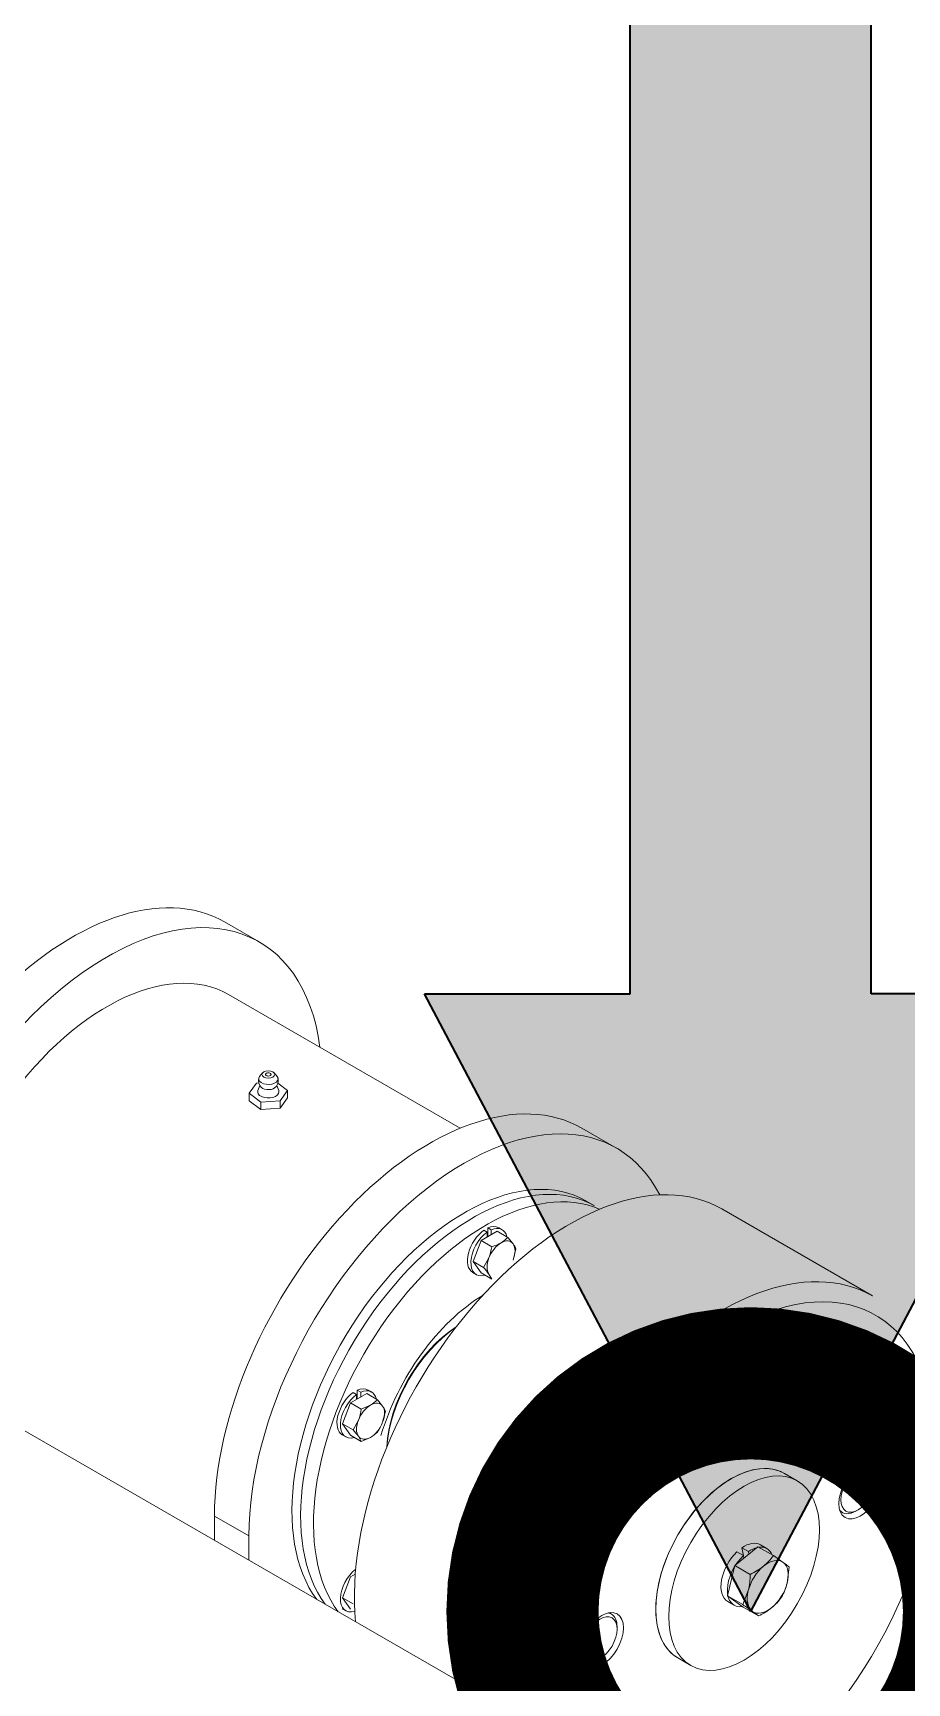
# Model space of a CAD drawing. Header units: millimetres. Extents: x -5 to 1510635, y -6 to 71285.
# Drawn here: x 1277640 to 1277927, y 11623 to 12165 of the extents above; entities that cross this region are included whole.
import ezdxf

# ---------------------------------------------------------------- set-up
doc = ezdxf.new("R2010")
doc.units = ezdxf.units.MM
doc.header["$LTSCALE"] = 1000
doc.linetypes.add('HIDDEN', pattern=[0.375, 0.25, -0.125])
doc.linetypes.add('PHANTOM', pattern=[2.5, 1.25, -0.25, 0.25, -0.25, 0.25, -0.25])
for name, color, linetype in [('2', 42, 'Continuous'), ('3', 3, 'Continuous'), ('MP-4', 4, 'HIDDEN')]:
    doc.layers.add(name, color=color, linetype=linetype)
doc.layers.add('S-COLS', color=5, linetype='Continuous', lineweight=35)

# ---------------------------------------------------------------- blocks, each defined once
blk = doc.blocks.new('12323398760')
at = {"layer": '3', "linetype": 'ByBlock'}
blk.add_hatch(color=1, dxfattribs=at).paths.add_polyline_path([(-170.44, -809.66), (-170.44, 0), (-249.58, 0), (-249.58, -809.66), (-317.16, -809.66), (-210.01, -1012.57), (-102.86, -809.66)])
at = {"layer": '2', "const_width": 50}
blk.add_lwpolyline([(-285.01, -1012.57, 1), (-135.01, -1012.57, 1)], format="xyb", close=True, dxfattribs=at)
at = {"layer": 'S-COLS', "color": 2, "linetype": 'ByBlock'}
for p, q in [((-249.58, -809.66), (-249.58, 0)), ((-170.44, -809.66), (-170.44, 0)), ((-210.01, -1012.57), (-317.16, -809.66)), ((-317.16, -809.66), (-249.58, -809.66)), ((-210.01, -1012.57), (-102.86, -809.66)), ((-102.86, -809.66), (-170.44, -809.66))]:
    blk.add_line(p, q, dxfattribs=at)

msp = doc.modelspace()

# ---------------------------------------------------------------- linework, layer by layer
at = {"layer": '2', "color": 6, "linetype": 'PHANTOM'}
msp.add_arc((1275218.259, 12212.212), 3135.026, 146.209252, 107.895356, dxfattribs=at)
at = {"layer": 'MP-4', "color": 1, "linetype": 'Continuous', "lineweight": 15}
for p, q in [((1277798.492, 11612.659), (1275889.304, 12714.929)), ((1277714.142, 11866.48), (1277702.828, 11873.012)), ((1277780.208, 11805.242), (1277704.142, 11849.159)), ((1277713.307, 11820.099), (1277710.879, 11816.711)), ((1277714.052, 11820.156), (1277713.307, 11820.099)), ((1277714.412, 11819.288), (1277713.769, 11817.631)), ((1277715.286, 11823.437), (1277714.302, 11822.269)), ((1277720.047, 11822.269), (1277719.063, 11823.437)), ((1277720.58, 11817.631), (1277719.925, 11819.321)), ((1277723.471, 11817.671), (1277720.281, 11820.069)), ((1277710.879, 11816.711), (1277714.747, 11813.803)), ((1277710.879, 11816.711), (1277710.879, 11814.261)), ((1277710.879, 11814.261), (1277714.747, 11811.353)), ((1277714.747, 11813.803), (1277721.043, 11814.283)), ((1277719.64, 11818.867), (1277719.815, 11819.089)), ((1277721.043, 11814.283), (1277723.471, 11817.671)), ((1277721.043, 11811.833), (1277723.471, 11815.222)), ((1277721.043, 11814.283), (1277721.043, 11811.833)), ((1277723.471, 11817.671), (1277723.471, 11815.222)), ((1277714.747, 11813.803), (1277714.747, 11811.353)), ((1277714.747, 11811.353), (1277721.043, 11811.833)), ((1277831.521, 11798.71), (1277820.208, 11805.242)), ((1277824.35, 11779.757), (1277821.521, 11781.39)), ((1277915.667, 11750.129), (1277866.17, 11778.706)), ((1277787.07, 11768.302), (1277792.377, 11771.366)), ((1277789.056, 11771.039), (1277787.925, 11771.692)), ((1277789.056, 11771.039), (1277789.056, 11769.449)), ((1277789.26, 11772.463), (1277789.26, 11769.567)), ((1277789.26, 11772.463), (1277790.392, 11771.81)), ((1277790.392, 11770.22), (1277790.392, 11771.81)), ((1277795.856, 11769.358), (1277792.377, 11771.366)), ((1277793.974, 11771.888), (1277792.843, 11772.541)), ((1277784.417, 11761.463), (1277787.07, 11768.302)), ((1277790.549, 11766.294), (1277787.07, 11768.302)), ((1277795.856, 11769.358), (1277797.593, 11767.233)), ((1277798.51, 11765.583), (1277797.593, 11761.926)), ((1277787.07, 11757.688), (1277784.417, 11761.463)), ((1277787.895, 11759.454), (1277784.417, 11761.463)), ((1277787.895, 11759.454), (1277789.633, 11762.637)), ((1277784.343, 11757.819), (1277785.474, 11757.166)), ((1277790.549, 11755.679), (1277787.07, 11757.688)), ((1277790.549, 11755.679), (1277789.633, 11757.33)), ((1277744.204, 11714.976), (1277749.511, 11718.04)), ((1277746.19, 11717.712), (1277745.059, 11718.366)), ((1277746.19, 11717.712), (1277746.19, 11716.122)), ((1277746.394, 11719.137), (1277746.394, 11716.24)), ((1277746.394, 11719.137), (1277747.526, 11718.484)), ((1277747.526, 11716.894), (1277747.526, 11718.484)), ((1277752.99, 11716.032), (1277749.511, 11718.04)), ((1277751.108, 11718.562), (1277749.976, 11719.215)), ((1277872.288, 11719.086), (1277871.523, 11719.527)), ((1277741.551, 11708.137), (1277744.204, 11714.976)), ((1277747.683, 11712.968), (1277744.204, 11714.976)), ((1277752.99, 11716.032), (1277754.727, 11713.907)), ((1277755.644, 11712.257), (1277754.727, 11708.6)), ((1277874.152, 11714.149), (1277874.152, 11714.966)), ((1277744.204, 11704.362), (1277741.551, 11708.137)), ((1277745.029, 11706.128), (1277741.551, 11708.137)), ((1277745.029, 11706.128), (1277746.766, 11709.311)), ((1277741.476, 11704.493), (1277742.608, 11703.84)), ((1277747.683, 11702.353), (1277744.204, 11704.362)), ((1277747.683, 11702.353), (1277746.766, 11704.004)), ((1277862.523, 11703.939), (1277863.288, 11703.497)), ((1277867.788, 11703.943), (1277868.496, 11704.351)), ((1277914.715, 11694.591), (1277913.95, 11695.032)), ((1277890.945, 11689.346), (1277886.703, 11691.796)), ((1277916.579, 11689.654), (1277916.579, 11690.471)), ((1277904.95, 11679.444), (1277905.715, 11679.002)), ((1277910.215, 11679.448), (1277910.922, 11679.856)), ((1277699.497, 11669.813), (1277699.497, 11677.815)), ((1277699.497, 11677.815), (1277710.811, 11671.283)), ((1277710.811, 11663.281), (1277710.811, 11671.283)), ((1277870.418, 11661.537), (1277878.016, 11667.723)), ((1277883.073, 11664.804), (1277878.016, 11667.723)), ((1277880.942, 11667.121), (1277878.82, 11668.345)), ((1277871.122, 11666.051), (1277873.243, 11664.827)), ((1277873.233, 11664.833), (1277872.732, 11667.363)), ((1277872.732, 11667.363), (1277874.854, 11666.138)), ((1277873.412, 11663.975), (1277873.243, 11664.827)), ((1277873.41, 11663.984), (1277873.418, 11663.979)), ((1277875.022, 11665.286), (1277874.854, 11666.138)), ((1277883.073, 11664.804), (1277886.248, 11662.594)), ((1277741.551, 11650.982), (1277744.204, 11657.821)), ((1277744.204, 11657.821), (1277745.74, 11658.708)), ((1277867.968, 11651.624), (1277870.418, 11661.537)), ((1277875.475, 11658.617), (1277870.418, 11661.537)), ((1277888.222, 11661.078), (1277887.597, 11655.775)), ((1277873.117, 11647.898), (1277867.968, 11651.624)), ((1277873.025, 11648.705), (1277867.968, 11651.624)), ((1277873.025, 11648.705), (1277874.85, 11653.315)), ((1277741.476, 11647.338), (1277742.608, 11646.685)), ((1277744.204, 11647.207), (1277741.551, 11650.982)), ((1277745.029, 11648.974), (1277741.551, 11650.982)), ((1277829.862, 11645.601), (1277829.097, 11646.043)), ((1277868.07, 11649.726), (1277870.192, 11648.501)), ((1277878.174, 11644.979), (1277873.117, 11647.898)), ((1277878.174, 11644.979), (1277876.199, 11646.495)), ((1277831.726, 11640.664), (1277831.726, 11641.481)), ((1277820.097, 11630.454), (1277820.862, 11630.012)), ((1277825.362, 11630.458), (1277826.069, 11630.866)), ((1277851.703, 11631.174), (1277855.945, 11628.725))]:
    msp.add_line(p, q, dxfattribs=at)
for centre, radius, start, end in [((1277716.965, 11820.902), 3.025, 164.65943, 228.054), ((1277717.175, 11821.927), 1.5, 78.46305, 101.53694), ((1277717.474, 11820.866), 2.939, 322.78647, 16.60109), ((1277774.365, 11768.406), 16.321, 339.30055, 352.56423), ((1277786.061, 11781.185), 15.553, 286.77236, 299.05031), ((1277788.693, 11776.134), 9.86, 299.93251, 316.59142), ((1277791.232, 11762.622), 7.856, 22.13569, 35.93679), ((1277771.078, 11743.93), 22.887, 35.83619, 42.71092), ((1277731.499, 11715.08), 16.321, 339.30055, 352.56423), ((1277743.195, 11727.859), 15.553, 286.77236, 299.05031), ((1277745.827, 11722.808), 9.86, 299.93251, 316.59142), ((1277748.366, 11709.296), 7.856, 22.13569, 35.93679), ((1277728.212, 11690.604), 22.887, 35.83619, 42.71092), ((1277741.13, 11713.957), 14.615, 324.24489, 338.49701), ((1277743.195, 11717.245), 15.553, 286.77236, 299.05031), ((1277745.827, 11712.193), 9.86, 299.93251, 316.59142), ((1277868.86, 11674.817), 17.387, 309.30898, 324.83661), ((1277864.914, 11632.779), 36.661, 50.52284, 54.41463), ((1277852.09, 11658.685), 23.385, 346.72351, 359.83415), ((1277865.613, 11679.308), 22.92, 295.48312, 308.47591), ((1277869.219, 11660.384), 18.947, 330.88555, 345.9212), ((1277800.446, 11541.048), 129.837, 54.30667, 56.01348), ((1277868.312, 11665.669), 22.92, 295.48312, 308.47591), ((1277871.559, 11661.178), 17.387, 309.30898, 324.83661)]:
    msp.add_arc(centre, radius, start, end, dxfattribs=at)
for centre, major_axis, ratio, start_param, end_param in [((1277652.828, 11786.409), (-50, -86.603), 0.5773502, 3.1415927, 5.4977872), ((1277664.142, 11779.877), (-50, -86.603), 0.5773502, 2.4980915, 5.4977872), ((1277664.142, 11779.877), (-40, -69.282), 0.5773502, 3.1415927, 6.0397019), ((1277717.175, 11821.462), (3.194, 0), 0.5773503, 2.6888095, 6.2831853), ((1277717.175, 11822.906), (0.9, 0), 0.5773503, 1.9106329, 6.2831853), ((1277717.175, 11822.906), (0.9, 0), 0.5773503, 0, 1.2309597), ((1277717.175, 11821.462), (3.194, 0), 0.5773503, 0, 0.4527832), ((1277770.208, 11718.64), (-50, -86.603), 0.5773502, 3.1415927, 5.4977872), ((1277717.175, 11817.191), (3.49, 0), 0.5773503, 2.9212538, 6.2831853), ((1277717.175, 11819.436), (2.64, 0), 0.5773503, 3.6836732, 5.890882), ((1277717.175, 11817.191), (3.49, 0), 0.5773503, 0, 0.2203389), ((1277781.521, 11712.108), (-50, -86.603), 0.5773502, 2.7877741, 5.4977872), ((1277781.521, 11712.108), (-40, -69.282), 0.5773502, 3.1415927, 6.0397019), ((1277784.35, 11710.475), (-40, -69.282), 0.5773502, 3.1415927, 6.0397019), ((1277784.35, 11710.475), (-40, -69.282), 0.5773502, 3.1415927, 6.0397019), ((1277788.593, 11708.025), (-40, -69.282), 0.5773502, 3.2048664, 6.0397019), ((1277816.17, 11692.104), (-50, -86.603), 0.5773502, 3.1415927, 5.6013276), ((1277788.593, 11765.18), (-4.25, -7.361), 0.5773502, 4.0383318, 6.2831853), ((1277789.724, 11764.527), (-4.25, -7.361), 0.5773502, 4.0383318, 6.8324309), ((1277788.593, 11765.18), (-4.25, -7.361), 0.5773502, 3.1415927, 3.8156498), ((1277789.724, 11764.527), (-4.25, -7.361), 0.5773502, 2.592347, 3.8156498), ((1277793.613, 11762.282), (3.25, 5.629), 0.5773502, 0.7853982, 1.8325957), ((1277793.613, 11762.282), (-3.25, -5.629), 0.5773502, 2.8797933, 3.9269908), ((1277793.613, 11762.282), (3.25, 5.629), 0.5773502, 4.9741884, 6.0213859), ((1277793.613, 11762.282), (-3.25, -5.629), 0.5773502, 4.9741884, 6.0213859), ((1277865.667, 11663.526), (50, 86.603), 0.5773502, 0, 2.4597349), ((1277869.203, 11661.485), (-47.5, -82.272), 0.5773502, 0.5851275, 3.6572971), ((1277788.593, 11708.025), (-26.25, -45.466), 0.5773502, 3.9510299, 5.1130622), ((1277869.203, 11661.485), (-47.5, -82.272), 0.5773502, 3.6572971, 5.8428695), ((1277780.107, 11712.924), (17, 29.445), 0.5773502, 0.8369202, 2.3046724), ((1277780.107, 11712.924), (17, 29.445), 0.5773502, 0.8369202, 2.3046724), ((1277780.814, 11712.516), (-17.5, -30.311), 0.5773502, 4.0090157, 5.4157623), ((1277745.726, 11711.854), (-4.25, -7.361), 0.5773502, 4.0383318, 6.2831853), ((1277746.858, 11711.201), (-4.25, -7.361), 0.5773502, 4.0383318, 6.8324309), ((1277745.726, 11711.854), (-4.25, -7.361), 0.5773502, 3.1415927, 3.8156498), ((1277746.858, 11711.201), (-4.25, -7.361), 0.5773502, 2.592347, 3.8156498), ((1277867.788, 11711.291), (4.5, 7.794), 0.5773502, 0, 0.2177784), ((1277867.788, 11711.291), (4.5, 7.794), 0.5773502, 5.4977873, 6.2831853), ((1277750.747, 11708.955), (3.25, 5.629), 0.5773502, 0.7853982, 1.8325957), ((1277750.747, 11708.955), (-3.25, -5.629), 0.5773502, 2.8797933, 3.9269908), ((1277750.747, 11708.955), (3.25, 5.629), 0.5773502, 4.9741884, 6.0213859), ((1277750.747, 11708.955), (-3.25, -5.629), 0.5773502, 4.9741884, 6.0213859), ((1277750.747, 11708.955), (-3.25, -5.629), 0.5773502, 0.7853982, 1.8325957), ((1277750.747, 11708.955), (3.25, 5.629), 0.5773502, 2.8797933, 3.9269908), ((1277867.788, 11711.291), (4.5, 7.794), 0.5773502, 2.9238143, 3.9269908), ((1277869.203, 11661.485), (17.5, 30.311), 0.5773502, 0, 3.1415927), ((1277869.203, 11661.485), (-17.5, -30.311), 0.5773502, 3.1415927, 6.2831853), ((1277869.203, 11661.485), (-17.5, -30.311), 0.5773502, 3.1415927, 6.2831853), ((1277910.215, 11686.796), (4.5, 7.794), 0.5773502, 0, 0.2177771), ((1277910.215, 11686.796), (4.5, 7.794), 0.5773502, 5.4977873, 6.2831853), ((1277910.215, 11686.796), (4.5, 7.794), 0.5773502, 2.9238156, 3.9269906), ((1277873.445, 11659.036), (-5.375, -9.31), 0.5773502, 3.1415927, 4.0209082), ((1277875.567, 11657.811), (-5.375, -9.31), 0.5773502, 2.7201776, 3.5630077), ((1277873.445, 11659.036), (-5.375, -9.31), 0.5773502, 4.2376111, 6.2831853), ((1277875.567, 11657.811), (-5.375, -9.31), 0.5773502, 4.2376111, 6.7106971), ((1277875.567, 11657.811), (-5.375, -9.31), 0.5773502, 3.6422173, 4.0209082), ((1277881.223, 11654.545), (-4.75, -8.227), 0.5773502, 3.0820621, 4.1292597), ((1277881.223, 11654.545), (4.75, 8.227), 0.5773502, 5.1764572, 6.2236548), ((1277746.858, 11654.046), (-4.25, -7.361), 0.5773502, 4.0918495, 6.8324309), ((1277881.223, 11654.545), (-4.75, -8.227), 0.5773502, 4.1292597, 5.1764572), ((1277881.223, 11654.545), (-4.75, -8.227), 0.5773502, 5.1764572, 6.2236548), ((1277881.223, 11654.545), (-4.75, -8.227), 0.5773502, 0.987667, 2.0348646), ((1277825.362, 11637.807), (4.5, 7.794), 0.5773502, 0, 0.2177779), ((1277881.223, 11654.545), (4.75, 8.227), 0.5773502, 3.0820621, 4.1292597), ((1277825.362, 11637.807), (4.5, 7.794), 0.5773502, 5.4977873, 6.2831853), ((1277825.362, 11637.807), (4.5, 7.794), 0.5773502, 2.9238147, 3.9269906)]:
    msp.add_ellipse(centre, major_axis=major_axis, ratio=ratio, start_param=start_param, end_param=end_param, dxfattribs=at)
for centre, major_axis, ratio in [((1277717.175, 11822.906), (2.1, 0), 0.5773503), ((1277869.203, 11710.475), (5, 8.66), 0.5773502), ((1277868.496, 11710.883), (-4, -6.928), 0.5773502), ((1277873.445, 11659.036), (17.5, 30.311), 0.5773502), ((1277911.629, 11685.98), (5, 8.66), 0.5773502), ((1277910.922, 11686.388), (-4, -6.928), 0.5773502), ((1277826.776, 11636.99), (5, 8.66), 0.5773502), ((1277826.069, 11637.398), (-4, -6.928), 0.5773502)]:
    msp.add_ellipse(centre, major_axis=major_axis, ratio=ratio, dxfattribs=at)

# ---------------------------------------------------------------- block references
at = {"layer": 'MP-4', "linetype": 'ByBlock'}
msp.add_blockref('12323398760', (1278085.655, 12659.01), dxfattribs=at)

doc.saveas('drawing.dxf')
